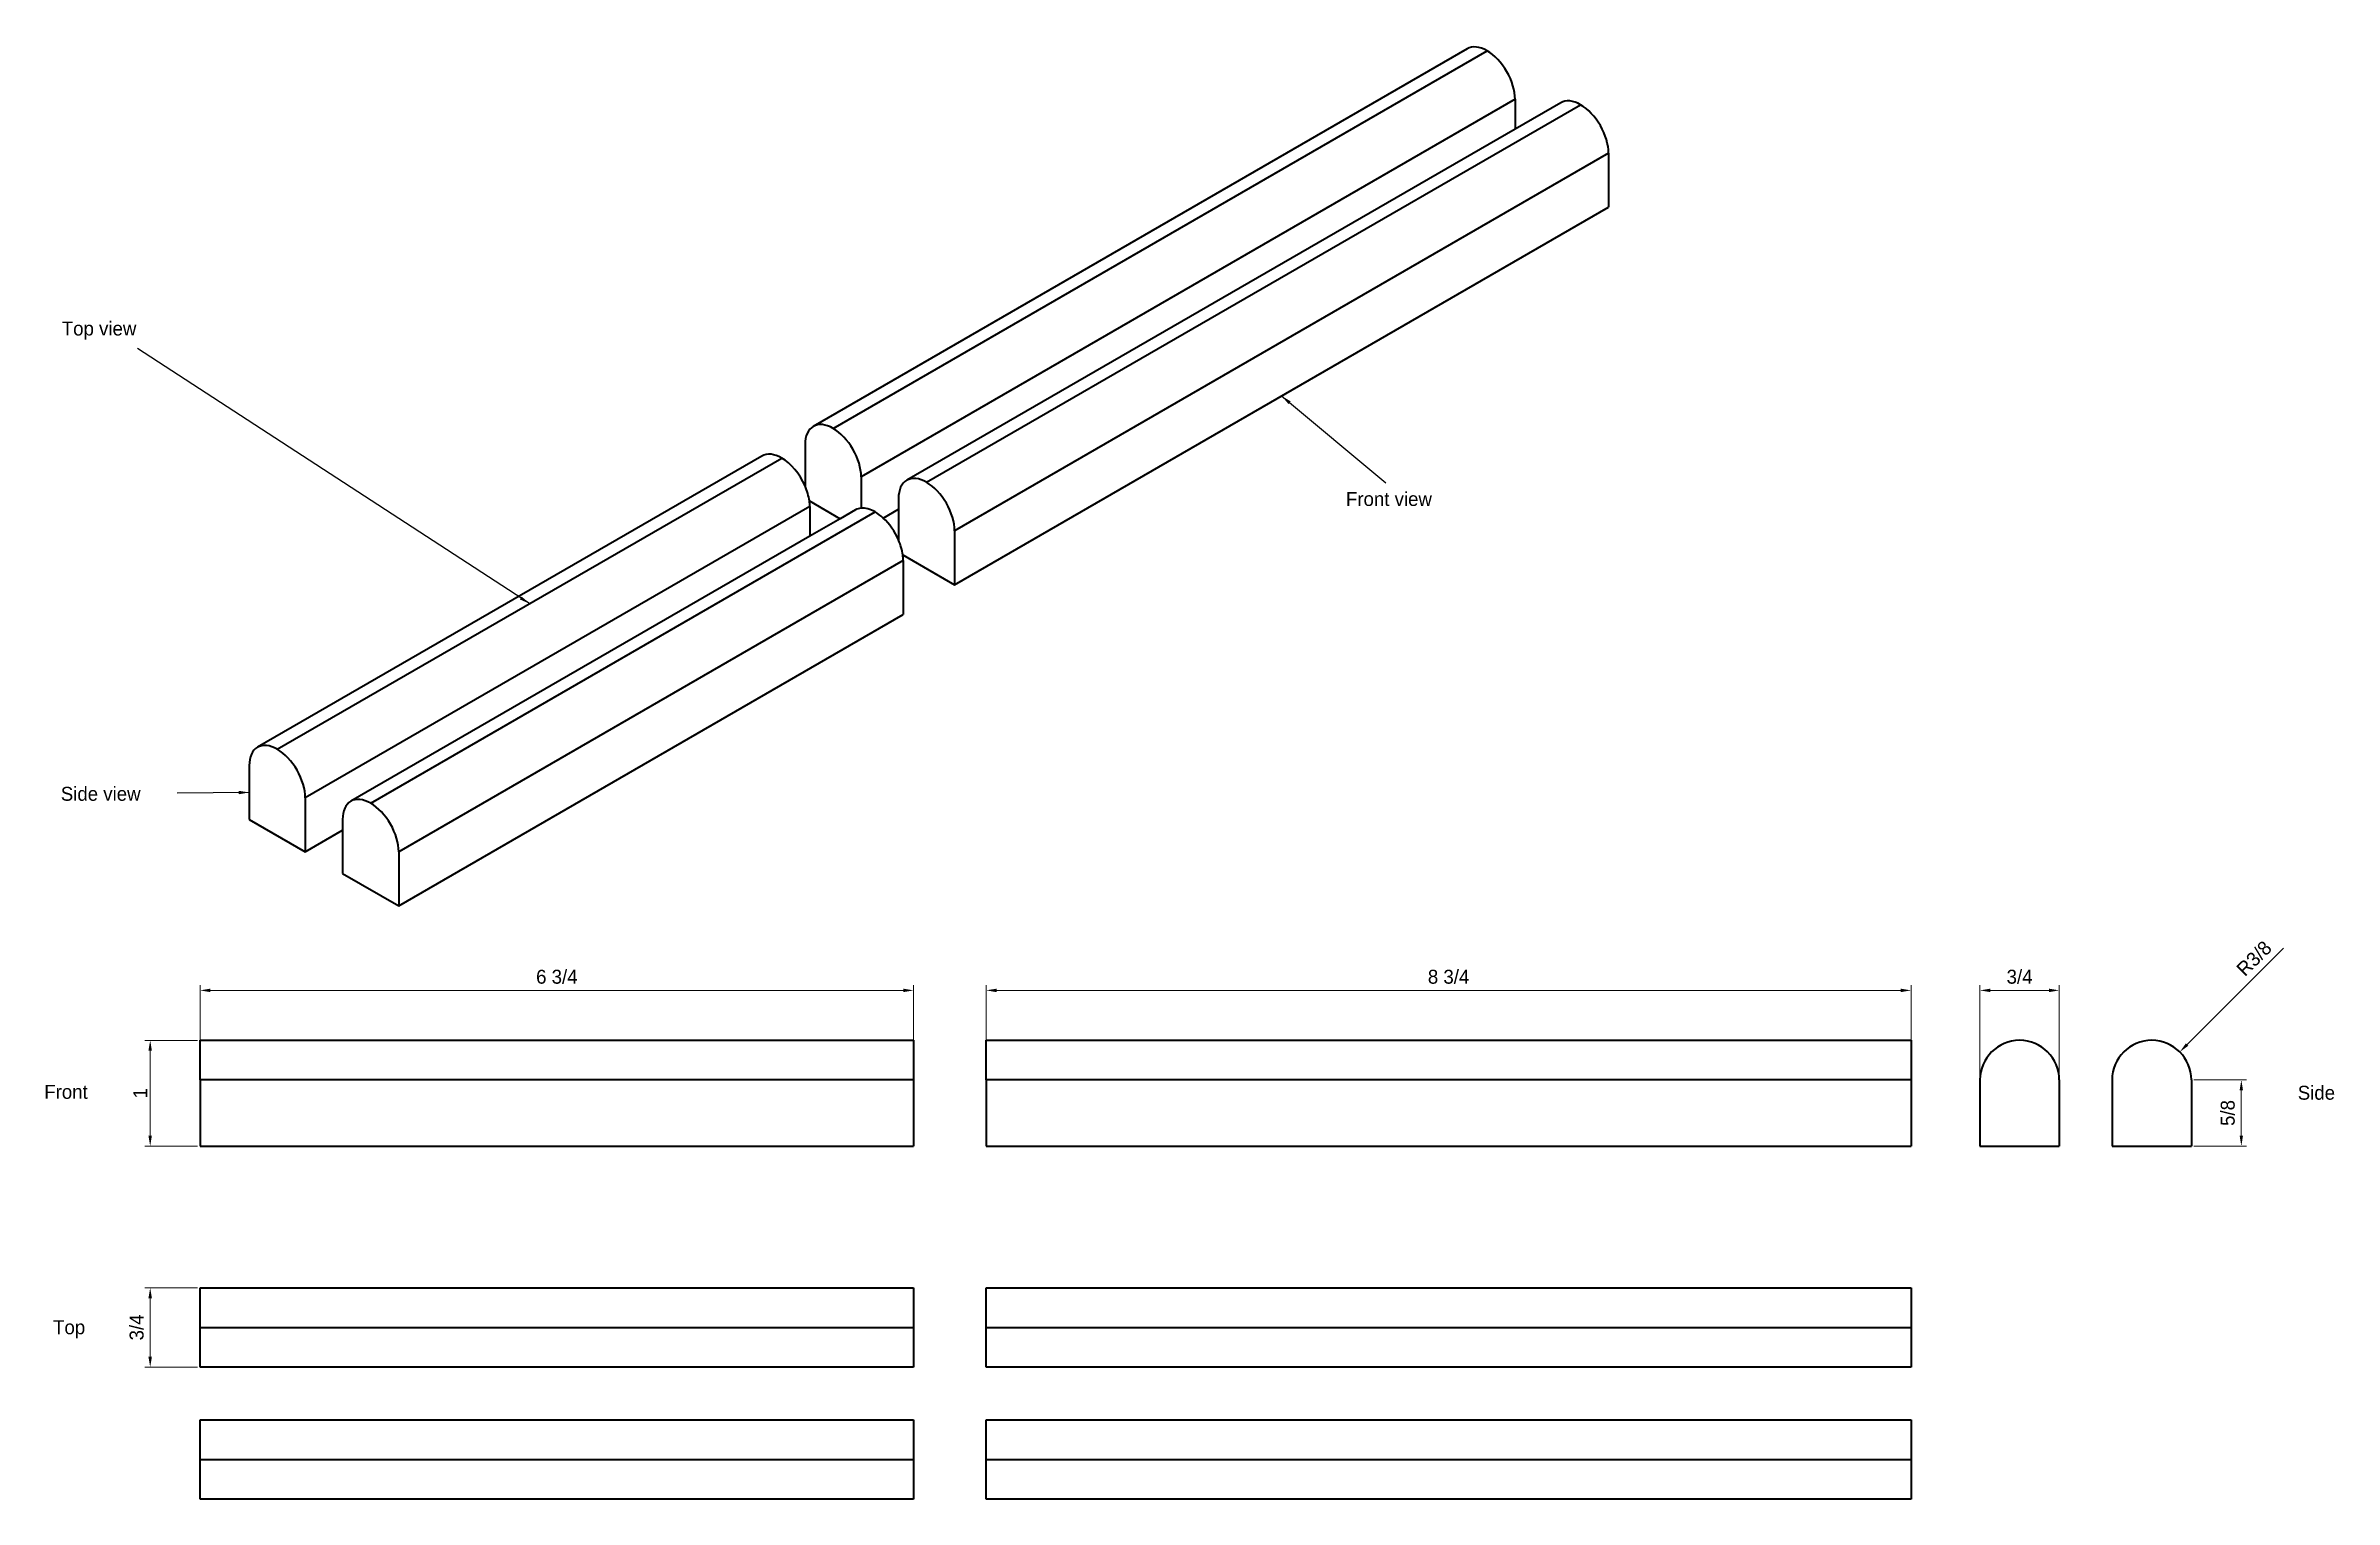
# Model space of a CAD drawing. Header units: inches. Extents: x 0.7 to 22.4, y 2.3 to 16.1.
import ezdxf

# ---------------------------------------------------------------- set-up
doc = ezdxf.new("R2010")
doc.units = ezdxf.units.IN
doc.header["$LTSCALE"] = 0.03937
doc.header["$MEASUREMENT"] = 0
doc.layers.add('Annotations', color=7, linetype='Continuous')
doc.layers.add('Geometries', color=7, linetype='Continuous')
doc.styles.add('Shapr18', font='txt', dxfattribs={"height": 0.13187})
doc.styles.add('Shapr19', font='txt', dxfattribs={"height": 0.13187})
doc.styles.add('Shapr21', font='txt', dxfattribs={"height": 0.13187})
doc.dimstyles.new('ISO-25', dxfattribs={"dimtxt": 0.098425, "dimasz": 0.098425, "dimexe": 0.049213, "dimexo": 0.024606, "dimgap": 0.024606, "dimtad": 1, "dimtxsty": 'Standard', "dimcen": 0.098425, "dimadec": 0, "dimazin": 0, "dimtfac": 1, "dimtmove": 0, "dimatfit": 3, "dimfxl": 0.03937, "dimarcsym": 0})

# ---------------------------------------------------------------- blocks, each defined once
blk = doc.blocks.new('*D2')
at = {"layer": 'Annotations', "color": 0, "linetype": 'Continuous', "lineweight": 15}
for p, q in [((9.643, 6.318), (9.643, 7.19)), ((18.393, 6.318), (18.393, 7.19)), ((9.742, 7.141), (18.295, 7.141))]:
    blk.add_line(p, q, dxfattribs=at)
at = {"layer": 'Annotations', "color": 0}
for points in [[(9.742, 7.157), (9.742, 7.124), (9.643, 7.141)], [(18.295, 7.124), (18.295, 7.157), (18.393, 7.141)]]:
    blk.add_solid(points, dxfattribs=at)
at = {"layer": 'Defpoints', "color": 0}
for p in [(18.393, 7.141), (9.643, 6.293), (18.393, 6.293)]:
    blk.add_point(p, dxfattribs=at)
at = {"layer": 'Annotations', "color": 0, "lineweight": 15, "insert": (14.018, 7.269), "char_height": 0.1319, "attachment_point": 5, "style": 'Shapr18'}
blk.add_mtext('\\A1;8 3/4', dxfattribs=at)
blk = doc.blocks.new('*D3')
at = {"layer": 'Annotations', "color": 0, "linetype": 'Continuous', "lineweight": 15}
for p, q in [((2.206, 6.318), (2.206, 7.19)), ((8.956, 6.318), (8.956, 7.19)), ((2.304, 7.141), (8.858, 7.141))]:
    blk.add_line(p, q, dxfattribs=at)
at = {"layer": 'Annotations', "color": 0}
for points in [[(2.304, 7.157), (2.304, 7.124), (2.206, 7.141)], [(8.858, 7.124), (8.858, 7.157), (8.956, 7.141)]]:
    blk.add_solid(points, dxfattribs=at)
at = {"layer": 'Defpoints', "color": 0}
for p in [(8.956, 7.141), (2.206, 6.293), (8.956, 6.293)]:
    blk.add_point(p, dxfattribs=at)
at = {"layer": 'Annotations', "color": 0, "lineweight": 15, "insert": (5.581, 7.269), "char_height": 0.1319, "attachment_point": 5, "style": 'Shapr18'}
blk.add_mtext('\\A1;6 3/4', dxfattribs=at)
blk = doc.blocks.new('*D4')
at = {"layer": 'Annotations', "color": 0, "linetype": 'Continuous', "lineweight": 15}
for p, q in [((21.07, 6.293), (21.567, 6.293)), ((21.518, 6.195), (21.518, 5.767)), ((21.07, 5.668), (21.567, 5.668))]:
    blk.add_line(p, q, dxfattribs=at)
at = {"layer": 'Annotations', "color": 0}
for points in [[(21.534, 6.195), (21.502, 6.195), (21.518, 6.293)], [(21.502, 5.767), (21.534, 5.767), (21.518, 5.668)]]:
    blk.add_solid(points, dxfattribs=at)
at = {"layer": 'Defpoints', "color": 0}
for p in [(21.045, 6.293), (21.045, 5.668), (21.518, 5.668)]:
    blk.add_point(p, dxfattribs=at)
at = {"layer": 'Annotations', "color": 0, "lineweight": 15, "insert": (21.39, 5.981), "char_height": 0.1319, "attachment_point": 5, "rotation": 90, "style": 'Shapr19'}
blk.add_mtext('\\A1;5/8', dxfattribs=at)
blk = doc.blocks.new('*D5')
at = {"layer": 'Annotations', "color": 0, "linetype": 'Continuous', "lineweight": 15}
for p, q in [((19.045, 6.318), (19.045, 7.19)), ((19.795, 6.318), (19.795, 7.19)), ((19.144, 7.141), (19.697, 7.141))]:
    blk.add_line(p, q, dxfattribs=at)
at = {"layer": 'Annotations', "color": 0}
for points in [[(19.144, 7.157), (19.144, 7.124), (19.045, 7.141)], [(19.697, 7.124), (19.697, 7.157), (19.795, 7.141)]]:
    blk.add_solid(points, dxfattribs=at)
at = {"layer": 'Defpoints', "color": 0}
for p in [(19.795, 7.141), (19.045, 6.293), (19.795, 6.293)]:
    blk.add_point(p, dxfattribs=at)
at = {"layer": 'Annotations', "color": 0, "lineweight": 15, "insert": (19.42, 7.269), "char_height": 0.1319, "attachment_point": 5, "style": 'Shapr19'}
blk.add_mtext('\\A1;3/4', dxfattribs=at)
blk = doc.blocks.new('*D6')
at = {"layer": 'Annotations', "color": 0, "linetype": 'Continuous', "lineweight": 15}
for p, q in [((2.181, 6.668), (1.684, 6.668)), ((1.734, 6.57), (1.734, 5.767)), ((2.181, 5.668), (1.684, 5.668))]:
    blk.add_line(p, q, dxfattribs=at)
at = {"layer": 'Annotations', "color": 0}
for points in [[(1.75, 6.57), (1.717, 6.57), (1.734, 6.668)], [(1.717, 5.767), (1.75, 5.767), (1.734, 5.668)]]:
    blk.add_solid(points, dxfattribs=at)
at = {"layer": 'Defpoints', "color": 0}
for p in [(2.206, 6.668), (1.734, 5.668), (2.206, 5.668)]:
    blk.add_point(p, dxfattribs=at)
at = {"layer": 'Annotations', "color": 0, "lineweight": 15, "insert": (1.64, 6.168), "char_height": 0.1319, "attachment_point": 5, "rotation": 90, "style": 'Shapr18'}
blk.add_mtext('\\A1;1', dxfattribs=at)
blk = doc.blocks.new('*D7')
at = {"layer": 'Annotations', "color": 0, "linetype": 'Continuous', "lineweight": 15}
for p, q in [((2.181, 4.327), (1.684, 4.327)), ((1.734, 4.228), (1.734, 3.675)), ((2.181, 3.577), (1.684, 3.577))]:
    blk.add_line(p, q, dxfattribs=at)
at = {"layer": 'Annotations', "color": 0}
for points in [[(1.75, 4.228), (1.717, 4.228), (1.734, 4.327)], [(1.717, 3.675), (1.75, 3.675), (1.734, 3.577)]]:
    blk.add_solid(points, dxfattribs=at)
at = {"layer": 'Defpoints', "color": 0}
for p in [(2.206, 4.327), (1.734, 3.577), (2.206, 3.577)]:
    blk.add_point(p, dxfattribs=at)
at = {"layer": 'Annotations', "color": 0, "lineweight": 15, "insert": (1.606, 3.952), "char_height": 0.1319, "attachment_point": 5, "rotation": 90, "style": 'Shapr21'}
blk.add_mtext('\\A1;3/4', dxfattribs=at)
blk = doc.blocks.new('*D8')
at = {"layer": 'Annotations', "color": 0, "linetype": 'Continuous', "lineweight": 15}
blk.add_line((21.005, 6.628), (21.918, 7.541), dxfattribs=at)
at = {"layer": 'Annotations', "color": 0}
blk.add_solid([(20.994, 6.64), (21.017, 6.617), (20.936, 6.559)], dxfattribs=at)
at = {"layer": 'Defpoints', "color": 0}
for p in [(20.936, 6.559), (20.67, 6.293)]:
    blk.add_point(p, dxfattribs=at)
at = {"layer": 'Annotations', "color": 0, "lineweight": 15, "insert": (21.639, 7.443), "char_height": 0.1319, "attachment_point": 5, "rotation": 45, "style": 'Shapr19'}
blk.add_mtext('\\A1;R3/8', dxfattribs=at)

msp = doc.modelspace()

# ---------------------------------------------------------------- linework, layer by layer
at = {"layer": 'Geometries', "linetype": 'Continuous', "lineweight": 40}
for p, q in [((14.1946727, 16.0487227), (8.0074884, 12.4765501)), ((8.1949884, 12.4579768), (14.3821727, 16.0301493)), ((14.6473378, 15.57087), (8.4601534, 11.9986975)), ((9.0788719, 11.9476664), (15.2660562, 15.519839)), ((14.6473378, 15.57087), (14.6473378, 15.2894482)), ((15.0785562, 15.5384123), (14.6473378, 15.2894482)), ((14.6473378, 15.2894482), (8.8913719, 11.9662397)), ((15.5312213, 15.0605597), (9.3440369, 11.4883871)), ((15.5312213, 15.0605597), (15.5312213, 14.5502493)), ((9.3440369, 10.9780768), (15.5312213, 14.5502493)), ((7.5213525, 12.1958794), (2.7483817, 9.4402035)), ((2.9358817, 9.4216301), (7.7088525, 12.1773061)), ((7.9298234, 12.3048837), (7.9298234, 11.9127931)), ((8.4601534, 11.9986975), (8.4601534, 11.7025211)), ((7.9740175, 11.7180268), (3.2010468, 8.9623508)), ((7.9703088, 11.7711991), (8.2619301, 11.6028314)), ((7.9740175, 11.7180268), (7.9740175, 11.436605)), ((8.6697071, 11.609373), (8.8137068, 11.6925113)), ((8.8137068, 11.7945733), (8.8137068, 11.6925113)), ((8.8137068, 11.6925113), (8.8137068, 11.4024827)), ((3.8197652, 8.9113198), (8.592736, 11.6669957)), ((8.2619301, 11.6028314), (7.9740175, 11.436605)), ((8.405236, 11.685569), (8.2619301, 11.6028314)), ((9.3440369, 11.4883871), (9.3440369, 10.9780768)), ((7.9740175, 11.436605), (3.6322652, 8.9298931)), ((8.8541922, 11.2608887), (9.3440369, 10.9780768)), ((8.857901, 11.2077164), (4.0849302, 8.4520405)), ((8.857901, 11.2077164), (8.857901, 10.6974061)), ((4.0849302, 7.9417301), (8.857901, 10.6974061)), ((2.6707167, 9.268537), (2.6707167, 8.7582267)), ((3.2010468, 8.9623508), (3.2010468, 8.4520405)), ((2.6707167, 8.7582267), (3.2010468, 8.4520405)), ((3.5546002, 8.7582267), (3.5546002, 8.6561646)), ((3.2010468, 8.4520405), (3.5546002, 8.6561646)), ((3.5546002, 8.6561646), (3.5546002, 8.2479163)), ((4.0849302, 8.4520405), (4.0849302, 7.9417301)), ((3.5546002, 8.2479163), (4.0849302, 7.9417301)), ((2.2059825, 6.6683629), (8.9559825, 6.6683629)), ((2.2059825, 6.2933629), (2.2059825, 6.6683629)), ((8.9559825, 6.6683629), (8.9559825, 6.2933629)), ((9.6434825, 6.6683629), (18.3934825, 6.6683629)), ((9.6434825, 6.2933629), (9.6434825, 6.6683629)), ((18.3934825, 6.6683629), (18.3934825, 6.2933629)), ((8.9559825, 6.2933629), (2.2059825, 6.2933629)), ((2.2059825, 6.2933629), (2.2059825, 5.6683629)), ((8.9559825, 6.2933629), (8.9559825, 5.6683629)), ((9.6434825, 6.2933629), (9.6434825, 5.6683629)), ((18.3934825, 6.2933629), (9.6434825, 6.2933629)), ((18.3934825, 6.2933629), (18.3934825, 5.6683629)), ((19.0454985, 6.2933629), (19.0454985, 5.6683629)), ((19.7954985, 6.2933629), (19.7954985, 5.6683629)), ((20.2954985, 6.2933629), (20.2954985, 5.6683629)), ((21.0454985, 6.2933629), (21.0454985, 5.6683629)), ((2.2059825, 5.6683629), (8.9559825, 5.6683629)), ((9.6434825, 5.6683629), (18.3934825, 5.6683629)), ((19.0454985, 5.6683629), (19.7954985, 5.6683629)), ((20.2954985, 5.6683629), (21.0454985, 5.6683629)), ((2.2059825, 4.3267717), (8.9559825, 4.3267717)), ((2.2059825, 3.9517717), (2.2059825, 4.3267717)), ((8.9559825, 4.3267717), (8.9559825, 3.9517717)), ((9.6434825, 4.3267717), (18.3934825, 4.3267717)), ((9.6434825, 3.9517717), (9.6434825, 4.3267717)), ((18.3934825, 4.3267717), (18.3934825, 3.9517717)), ((2.2059825, 3.9517717), (8.9559825, 3.9517717)), ((2.2059825, 3.5767717), (2.2059825, 3.9517717)), ((8.9559825, 3.9517717), (8.9559825, 3.5767717)), ((9.6434825, 3.9517717), (18.3934825, 3.9517717)), ((9.6434825, 3.5767717), (9.6434825, 3.9517717)), ((18.3934825, 3.9517717), (18.3934825, 3.5767717)), ((8.9559825, 3.5767717), (2.2059825, 3.5767717)), ((18.3934825, 3.5767717), (9.6434825, 3.5767717)), ((2.2059825, 3.0767717), (8.9559825, 3.0767717)), ((2.2059825, 2.7017717), (2.2059825, 3.0767717)), ((8.9559825, 3.0767717), (8.9559825, 2.7017717)), ((9.6434825, 3.0767717), (18.3934825, 3.0767717)), ((9.6434825, 2.7017717), (9.6434825, 3.0767717)), ((18.3934825, 3.0767717), (18.3934825, 2.7017717)), ((2.2059825, 2.7017717), (8.9559825, 2.7017717)), ((2.2059825, 2.3267717), (2.2059825, 2.7017717)), ((8.9559825, 2.7017717), (8.9559825, 2.3267717)), ((9.6434825, 2.7017717), (18.3934825, 2.7017717)), ((9.6434825, 2.3267717), (9.6434825, 2.7017717)), ((18.3934825, 2.7017717), (18.3934825, 2.3267717)), ((8.9559825, 2.3267717), (2.2059825, 2.3267717)), ((18.3934825, 2.3267717), (9.6434825, 2.3267717))]:
    msp.add_line(p, q, dxfattribs=at)
for centre, start, end in [((19.4204985, 6.2933629), 90, 180), ((19.4204985, 6.2933629), 0, 90), ((20.6704985, 6.2933629), 90, 180), ((20.6704985, 6.2933629), 0, 90)]:
    msp.add_arc(centre, 0.375, start, end, dxfattribs=at)
for centre, major_axis, start_param, end_param in [((14.3821727, 15.7239631), (-0.1875, 0.3247595), 5.4977871438, 6.2831853072), ((14.3821727, 15.7239631), (-0.1875, 0.3247595), 3.926990817, 5.4977871438), ((15.2660562, 15.2136528), (-0.1875, 0.3247595), 5.4977871438, 6.2831853072), ((15.2660562, 15.2136528), (-0.1875, 0.3247595), 3.926990817, 5.4977871438), ((8.1949884, 12.1517906), (0.1875, -0.3247595), 3.1415926536, 3.926990817), ((8.1949884, 12.1517906), (0.1875, -0.3247595), 2.3561944902, 3.1415926536), ((8.1949884, 12.1517906), (0.1875, -0.3247595), 0.7853981634, 2.3561944902), ((7.7088525, 11.8711199), (-0.1875, 0.3247595), 5.4977871438, 6.2831853072), ((7.7088525, 11.8711199), (-0.1875, 0.3247595), 4.5126763601, 5.4977871438), ((7.7088525, 11.8711199), (-0.1875, 0.3247595), 4.0944388964, 4.5126763601), ((9.0788719, 11.6414802), (0.1875, -0.3247595), 3.1415926536, 3.926990817), ((9.0788719, 11.6414802), (0.1875, -0.3247595), 2.3561944902, 3.1415926536), ((9.0788719, 11.6414802), (0.1875, -0.3247595), 0.7853981634, 2.3561944902), ((7.7088525, 11.8711199), (-0.1875, 0.3247595), 3.926990817, 4.0944388964), ((8.592736, 11.3608095), (-0.1875, 0.3247595), 6.0213859192, 6.2831853072), ((8.592736, 11.3608095), (-0.1875, 0.3247595), 5.4977871438, 6.0213859192), ((8.592736, 11.3608095), (-0.1875, 0.3247595), 5.2032716587, 5.4977871438), ((8.592736, 11.3608095), (-0.1875, 0.3247595), 4.5126763601, 5.2032716587), ((8.592736, 11.3608095), (-0.1875, 0.3247595), 4.0944388964, 4.5126763601), ((8.592736, 11.3608095), (-0.1875, 0.3247595), 3.926990817, 4.0944388964), ((2.9358817, 9.1154439), (0.1875, -0.3247595), 3.1415926536, 3.926990817), ((2.9358817, 9.1154439), (0.1875, -0.3247595), 2.3561944902, 3.1415926536), ((2.9358817, 9.1154439), (0.1875, -0.3247595), 0.7853981634, 2.3561944902), ((3.8197652, 8.6051336), (0.1875, -0.3247595), 3.1415926536, 3.926990817), ((3.8197652, 8.6051336), (0.1875, -0.3247595), 2.3561944902, 3.1415926536), ((3.8197652, 8.6051336), (0.1875, -0.3247595), 0.7853981634, 2.3561944902)]:
    msp.add_ellipse(centre, major_axis=major_axis, ratio=0.5773502692, start_param=start_param, end_param=end_param, dxfattribs=at)

# ---------------------------------------------------------------- texts
at = {"layer": 'Annotations', "linetype": 'Continuous', "lineweight": 15, "char_height": 0.098902559, "width": 3.333335433}
for s, insert, attachment_point in [('{\\fSF-Mono-Regular-Extended.ttf|b0|i0|c0|p0;\\H1.333333x;Top view}', (0.8973606, 13.3825668), 4), ('{\\fSF-Mono-Regular-Extended.ttf|b0|i0|c0|p0;\\H1.333333x;Front view}', (13.0468889, 11.7886123), 4), ('{\\fSF-Mono-Regular-Extended.ttf|b0|i0|c0|p0;\\H1.333333x;Side view}', (0.8881261, 8.9996279), 4), ('{\\fSF-Mono-Regular-Extended.ttf|b0|i0|c0|p0;\\H1.333333x;Front}', (0.7313903, 6.2468864), 1), ('{\\fSF-Mono-Regular-Extended.ttf|b0|i0|c0|p0;\\H1.333333x;Side}', (22.0518223, 6.2382579), 1), ('{\\fSF-Mono-Regular-Extended.ttf|b0|i0|c0|p0;\\H1.333333x;Top}', (0.8149497, 4.0197476), 1)]:
    msp.add_mtext(s, dxfattribs=dict(at, insert=insert, attachment_point=attachment_point))

# ---------------------------------------------------------------- dimensions: what is measured, and where the dimension line sits
at = {"layer": 'Annotations', "linetype": 'Continuous', "lineweight": 15}
dim = msp.add_radius_dim(center=(20.6704985, 6.2933629), mpoint=(20.9356636, 6.5585279), dimstyle='ISO-25', override={"dimscale": 1, "dimgap": 0.027559, "dimdec": 6, "dimlfac": 1, "dimzin": 4, "dimdsep": 44, "dimlunit": 5, "dimtxsty": 'Shapr19', "dimcen": 0, "dimadec": 2, "dimtol": 0, "dimlim": 0, "dimtp": 0, "dimtm": 0, "dimtfac": 0.6, "dimtdec": 8, "dimtofl": 0, "dimfrac": 2, "dimtolj": 1, "dimlwd": 15, "dimlwe": 15}, dxfattribs=at)
dim.commit()
dim.dimension.update_dxf_attribs({"geometry": '*D8', "text_midpoint": (21.7297142, 7.3525786), "dimtype": 164})
for base, p1, p2, override, picture, middle in [((8.9559825, 7.1408038), (2.2059825, 6.2933629), (8.9559825, 6.2933629), {"dimscale": 1, "dimgap": 0.027559, "dimdec": 6, "dimlfac": 1, "dimzin": 4, "dimdsep": 44, "dimlunit": 5, "dimtxsty": 'Shapr18', "dimse1": 0, "dimse2": 0, "dimadec": 2, "dimtol": 0, "dimlim": 0, "dimtp": 0, "dimtm": 0, "dimtfac": 0.6, "dimtdec": 8, "dimfrac": 2, "dimtolj": 1, "dimlwd": 15, "dimlwe": 15}, '*D3', (5.5809825, 7.1408038)), ((18.3934825, 7.1408038), (9.6434825, 6.2933629), (18.3934825, 6.2933629), {"dimscale": 1, "dimgap": 0.027559, "dimdec": 6, "dimlfac": 1, "dimzin": 4, "dimdsep": 44, "dimlunit": 5, "dimtxsty": 'Shapr18', "dimse1": 0, "dimse2": 0, "dimadec": 2, "dimtol": 0, "dimlim": 0, "dimtp": 0, "dimtm": 0, "dimtfac": 0.6, "dimtdec": 8, "dimfrac": 2, "dimtolj": 1, "dimlwd": 15, "dimlwe": 15}, '*D2', (14.0184825, 7.1408038)), ((19.7954985, 7.1408038), (19.0454985, 6.2933629), (19.7954985, 6.2933629), {"dimscale": 1, "dimgap": 0.027559, "dimdec": 6, "dimlfac": 1, "dimzin": 4, "dimdsep": 44, "dimlunit": 5, "dimtxsty": 'Shapr19', "dimse1": 0, "dimse2": 0, "dimadec": 2, "dimtol": 0, "dimlim": 0, "dimtp": 0, "dimtm": 0, "dimtfac": 0.6, "dimtdec": 8, "dimfrac": 2, "dimtolj": 1, "dimlwd": 15, "dimlwe": 15}, '*D5', (19.4204985, 7.1408038))]:
    dim = msp.add_linear_dim(base=base, p1=p1, p2=p2, dimstyle='ISO-25', override=override, dxfattribs=at)
    dim.commit()
    dim.dimension.update_dxf_attribs({"geometry": picture, "text_midpoint": middle, "dimtype": 160})
for base, p1, p2, override, picture, middle in [((1.7335415, 5.6683629), (2.2059825, 6.6683629), (2.2059825, 5.6683629), {"dimscale": 1, "dimgap": 0.027559, "dimdec": 6, "dimlfac": 1, "dimzin": 4, "dimdsep": 44, "dimlunit": 5, "dimtxsty": 'Shapr18', "dimse1": 0, "dimse2": 0, "dimadec": 2, "dimtol": 0, "dimlim": 0, "dimtp": 0, "dimtm": 0, "dimtfac": 0.6, "dimtdec": 8, "dimfrac": 2, "dimtolj": 1, "dimlwd": 15, "dimlwe": 15}, '*D6', (1.7335415, 6.1683629)), ((21.5179395, 5.6683629), (21.0454985, 6.2933629), (21.0454985, 5.6683629), {"dimscale": 1, "dimgap": 0.027559, "dimdec": 6, "dimlfac": 1, "dimzin": 4, "dimdsep": 44, "dimlunit": 5, "dimtxsty": 'Shapr19', "dimse1": 0, "dimse2": 0, "dimadec": 2, "dimtol": 0, "dimlim": 0, "dimtp": 0, "dimtm": 0, "dimtfac": 0.6, "dimtdec": 8, "dimfrac": 2, "dimtolj": 1, "dimlwd": 15, "dimlwe": 15}, '*D4', (21.5179395, 5.9808629)), ((1.7335415, 3.5767717), (2.2059825, 4.3267717), (2.2059825, 3.5767717), {"dimscale": 1, "dimgap": 0.027559, "dimdec": 6, "dimlfac": 1, "dimzin": 4, "dimdsep": 44, "dimlunit": 5, "dimtxsty": 'Shapr21', "dimse1": 0, "dimse2": 0, "dimadec": 2, "dimtol": 0, "dimlim": 0, "dimtp": 0, "dimtm": 0, "dimtfac": 0.6, "dimtdec": 8, "dimfrac": 2, "dimtolj": 1, "dimlwd": 15, "dimlwe": 15}, '*D7', (1.7335415, 3.9517717))]:
    dim = msp.add_linear_dim(base=base, p1=p1, p2=p2, angle=90, dimstyle='ISO-25', override=override, dxfattribs=at)
    dim.commit()
    dim.dimension.update_dxf_attribs({"geometry": picture, "text_midpoint": middle, "dimtype": 160})

# ---------------------------------------------------------------- leaders
for points in [[(5.3223671, 10.7994681), (1.6137846, 13.2126399)], [(12.4376291, 12.764163), (13.4257312, 11.9427334)], [(2.6707167, 9.0133819), (1.9902152, 9.0060174)]]:
    msp.add_leader(points, dimstyle='ISO-25', dxfattribs=at)

doc.saveas('drawing.dxf')
